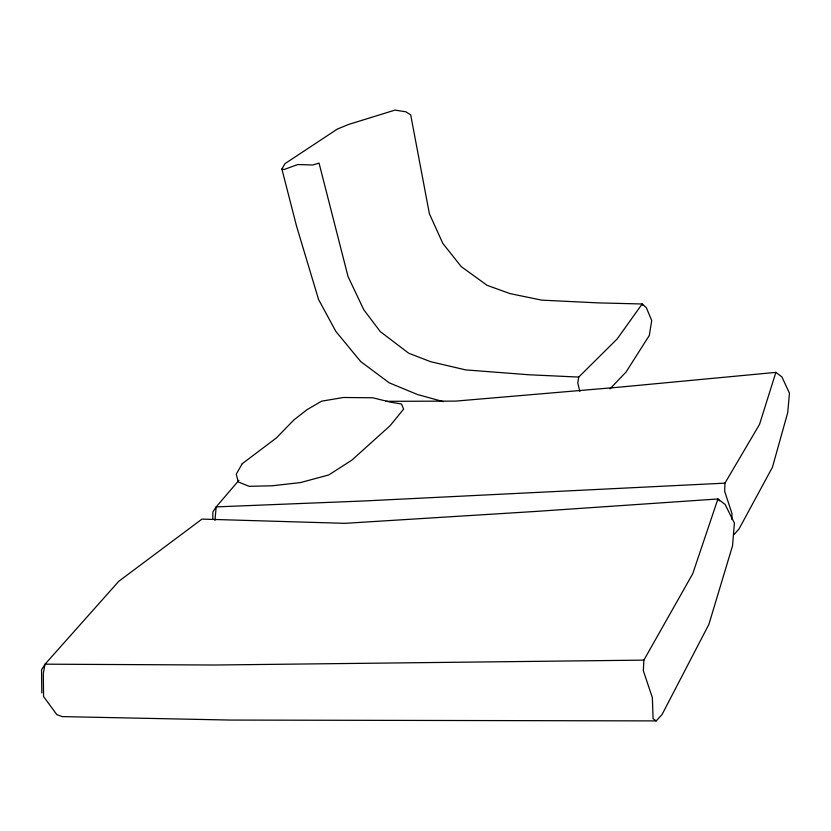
<?xml version="1.0" encoding="UTF-8"?>
<svg xmlns="http://www.w3.org/2000/svg" width="831" height="831" viewBox="0 0 831 831"><rect width="100%" height="100%" fill="white"/><g stroke="black" fill="none" stroke-linecap="round" stroke-linejoin="round"><path stroke-width="1.25" d="M731.945 519.583L731.945 513.465L724.674 491.36L724.954 483.143L759.534 424.361L775.874 372.381L781.878 376.879L789.45 393.136L787.736 412.571L772.435 467.271L739.091 528.828L734.137 534.437M212.798 519.313L212.881 511.938L216.185 506.889L238.892 480.349M214.959 520.383L216.185 506.889L363.313 501L724.954 483.143M719.48 500.854L717.922 498.974L692.701 573.795L643.88 660.126L643.329 670.679L652.377 697.708L653.062 718.659L656.168 720.903L662.037 714.567L708.895 624.361L732.527 545.842L734.396 523.083L725.068 504.375L717.922 498.974L535.008 511.481L344.907 523.333L201.975 519.105L118.812 581.253L45.061 664.177L41.55 669.828L41.82 692.888M609.996 388.856L626.044 372.049L649.302 335.464L651.722 320.537L646.321 307.667L642.145 303.99L617.236 338.871L578.74 377.077L577.763 383.049L579.861 391.443M443.276 401.622L417.432 394.507L389.24 382.842L360.716 361.568L335.89 331.455L318.564 299.503L296.428 225.71L281.875 168.994L285.012 163.634L337.355 129.065L348.729 124.411L394.995 110.097L405.954 111.821L410.701 114.896L429.388 213.754L442.819 243.39L461.184 266.564L487.101 285.324L509.974 293.592L541.739 300.147L598.06 302.879L642.145 303.99L643.152 305.59M775.874 372.381L619.646 387.132L455.658 401.113L385.74 401.321M643.88 660.126L214.284 665.018L45.061 664.177L43.316 673.276L43.565 696.534L56.851 714.66L62.159 716.602L230.322 720.062L656.168 720.903M578.74 377.077L528.869 374.76L465.692 369.899L430.551 361.672L408.665 353.196L380.255 331.569L363.812 309.818L348.023 276.494L319.052 163.115L312.591 165.005L297.706 164.548L284.015 169.545L281.875 168.994M242.247 463.698L236.264 474.127L238.237 481.928L249.092 486.322L272.111 485.792L300.438 482.582L328.733 474.968L351.762 460.218L390.071 425.732L403.617 409.132L401.498 404.011L390.165 402.09L372.755 397.779L343.411 397.488L321.618 401.176L307.034 409.652L293.873 419.956L276.422 437.906L242.247 463.698"/></g></svg>
